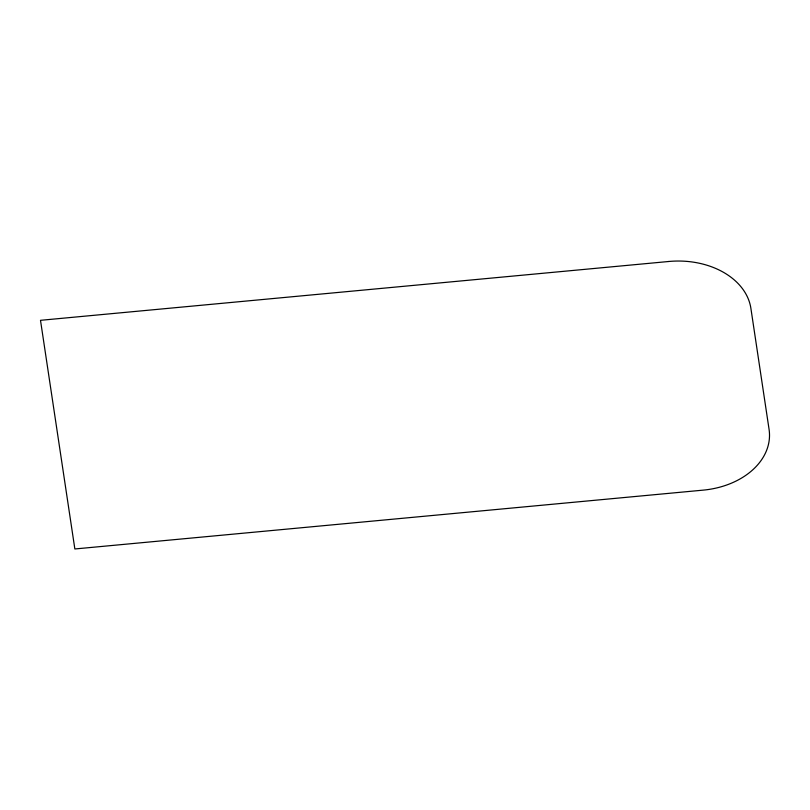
<?xml version="1.0" encoding="UTF-8"?>
<svg xmlns="http://www.w3.org/2000/svg" width="810" height="810" viewBox="0 0 810 810"><rect width="100%" height="100%" fill="white"/><g stroke="black" fill="none" stroke-linecap="round" stroke-linejoin="round"><path stroke-width="1.21" d="M668.878 261.478L40.5 320.315L74.854 548.967L703.232 490.131A74.378 54.219 -1.7 0 0 769.075 429.411L750.89 308.357A74.378 54.219 -1.7 0 0 668.878 261.478"/></g></svg>
